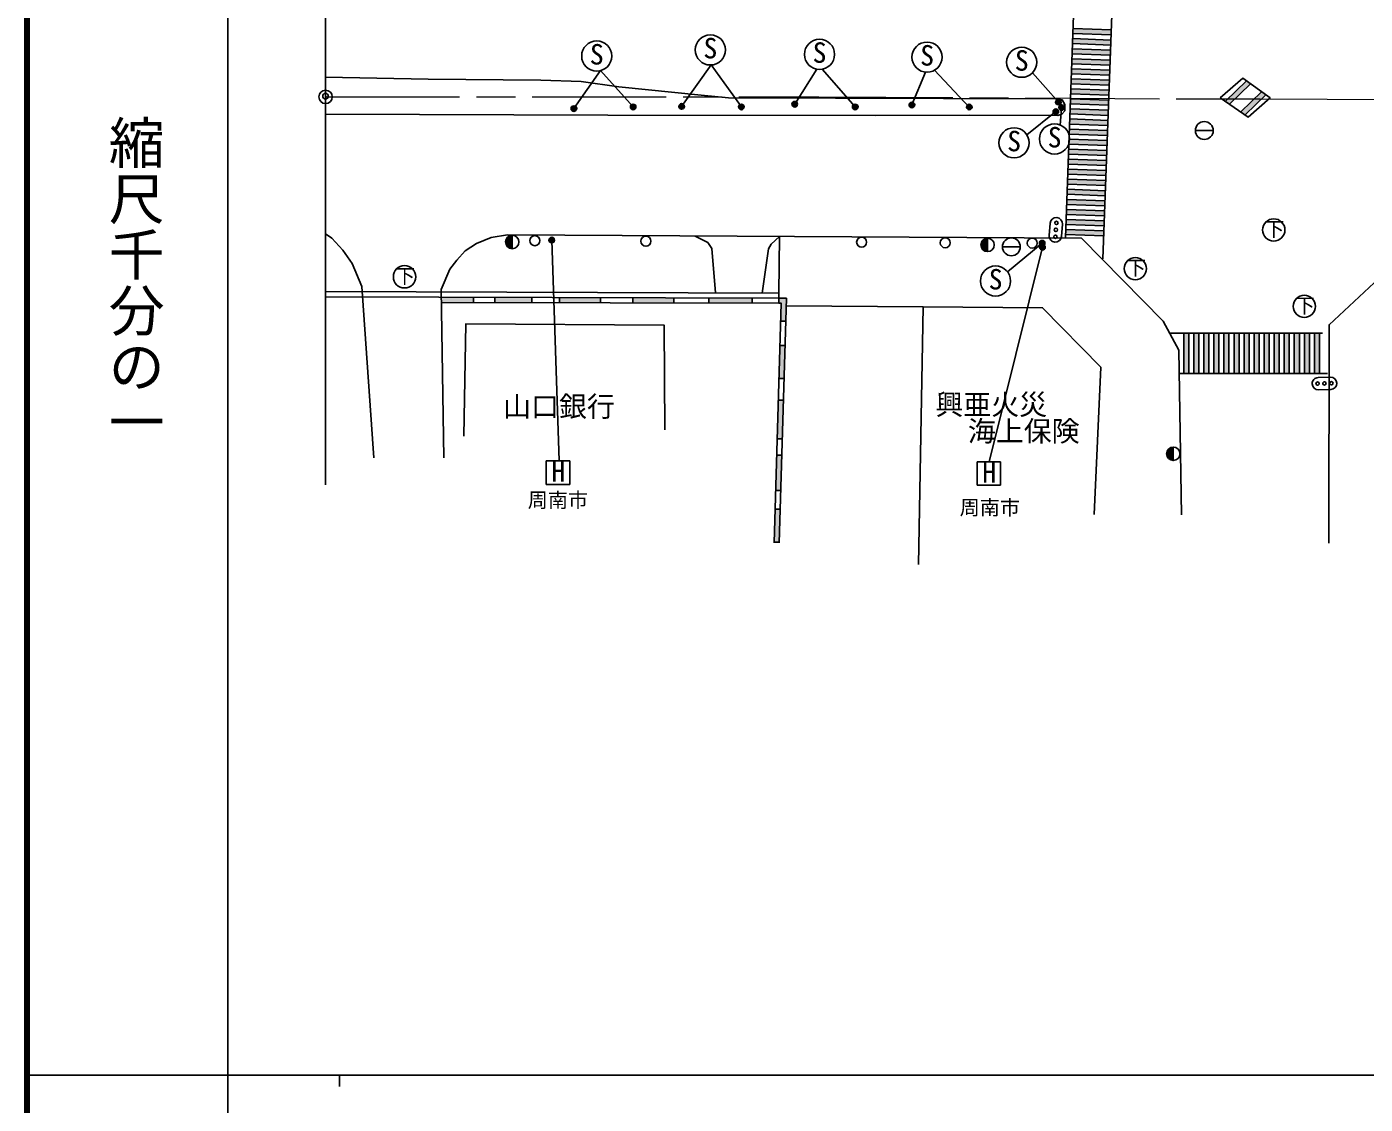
# Model space of a CAD drawing. Units: millimetres at full size, sheet at 1:1000; details may follow other scales. Extents: x 40000 to 680000, y 20000 to 380000.
# Drawn here: x 40000 to 159838, y 202409 to 298889 of the extents above; entities that cross this region are included whole.
import ezdxf
from ezdxf.enums import TextEntityAlignment as Align

# ---------------------------------------------------------------- set-up
doc = ezdxf.new("R2010")
doc.units = ezdxf.units.MM
doc.header["$LTSCALE"] = 1000
doc.header["$PDMODE"] = 32
doc.header["$PDSIZE"] = 500
doc.linetypes.add('CHAIN', pattern=[18.5, 12, -1.5, 3.5, -1.5])
for name, color, linetype, lineweight in [('M-BGD', 7, 'Continuous', 25), ('M-BGD-EXST', 7, 'Continuous', 25), ('M-BMK', 2, 'CHAIN', 13), ('M-BMK-OTRS', 5, 'Continuous', 25), ('M-BMK-SRVR', 3, 'Continuous', 25), ('M-STR-STRC', 7, 'Continuous', 25), ('M-STR-STRD', 8, 'Continuous', 25), ('M-TTL', 2, 'Continuous', 140), ('M-TTL-BAND', 7, 'Continuous', 25)]:
    doc.layers.add(name, color=color, linetype=linetype, lineweight=lineweight)
doc.layers.add('M-BMK-HTXT', color=7, linetype='Continuous')
doc.layers.add('M-OTRS', color=6, linetype='Continuous')
doc.styles.add('@ＭＳ ゴシック', font='')
doc.styles.add('ＭＳ ゴシック', font='')
doc.styles.get('@ＭＳ ゴシック').set_extended_font_data('@MS Gothic')
doc.styles.get('ＭＳ ゴシック').set_extended_font_data('MS Gothic')

msp = doc.modelspace()

# ---------------------------------------------------------------- hatches: boundary and pattern name
at = {"layer": 'M-BGD'}
for points in [[(83461, 280219, 0.41421), (82861, 279619, 0.41421), (83461, 279019)], [(126024, 279953, 0.41421), (125424, 279353, 0.41421), (126024, 278753)], [(79984, 274196), (79984, 274678), (77121, 274687), (77128, 274202)], [(85210, 274186), (85210, 274662), (81902, 274672), (81902, 274192)], [(91362, 274174), (91362, 274642), (87701, 274654), (87701, 274181)], [(97933, 274161), (97933, 274622), (94250, 274633), (94250, 274168)], [(104945, 274147), (104945, 274600), (101064, 274612), (101064, 274155)], [(107959, 272519), (108001, 273892), (108021, 274579), (107339, 274593), (107326, 274593), (107326, 274143), (107326, 274143), (107331, 274143), (107558, 274138), (107509, 272519)], [(107805, 267402), (107894, 270360), (107444, 270360), (107355, 267402)], [(107642, 261979), (107747, 265465), (107297, 265465), (107192, 261979)], [(142653, 261250, 0.41421), (142053, 260650, 0.41421), (142653, 260050)], [(107503, 257371), (107598, 260522), (107148, 260522), (107053, 257371)], [(107364, 252740), (107453, 255695), (107003, 255695), (106914, 252740)]]:
    msp.add_hatch(color=256, dxfattribs=at).paths.add_polyline_path(points)
at = {"layer": 'M-BGD-EXST'}
for points in [[(89235, 291560, 1), (88735, 291560, 1)], [(94541, 291708, 1), (94041, 291708, 1)], [(98884, 291757, 1), (98384, 291757, 1)], [(104228, 291708, 1), (103728, 291708, 1)], [(109006, 291954, 1), (108506, 291954, 1)], [(114425, 291708, 1), (113925, 291708, 1)], [(119497, 291886, 1), (118997, 291886, 1)], [(124641, 291704, 1), (124141, 291704, 1)], [(132386, 291287, 1), (131886, 291287, 1)], [(132615, 292150, 1), (132115, 292150, 1)], [(132907, 291651, 1), (132407, 291651, 1)], [(87253, 279788, 1), (86753, 279788, 1)], [(131161, 279510, 1), (130661, 279510, 1)], [(131188, 279139, 1), (130688, 279139, 1)]]:
    msp.add_hatch(color=256, dxfattribs=at).paths.add_polyline_path(points)
at = {"layer": 'M-STR-STRC'}
for points in [[(137101, 298602), (133688, 298726), (133671, 298276), (137085, 298152)], [(137068, 297703), (133655, 297827), (133639, 297377), (137052, 297253)], [(137003, 295904), (133590, 296028), (133573, 295578), (136987, 295454)], [(137036, 296803), (133622, 296927), (133606, 296477), (137019, 296353)], [(136970, 295004), (133557, 295128), (133540, 294679), (136954, 294555)], [(136938, 294105), (133524, 294229), (133508, 293779), (136921, 293655)], [(149567, 293774), (149196, 294040), (147318, 292215), (147697, 291955)], [(136872, 292306), (133459, 292430), (133442, 291980), (136856, 291856)], [(136905, 293206), (133491, 293330), (133475, 292880), (136888, 292756)], [(150929, 292796), (150557, 293063), (148706, 291262), (149084, 291003)], [(136839, 291407), (133426, 291531), (133410, 291081), (136823, 290957)], [(136807, 290507), (133393, 290631), (133377, 290182), (136790, 290058)], [(136741, 288708), (133328, 288833), (133312, 288383), (136725, 288259)], [(136774, 289608), (133361, 289732), (133344, 289282), (136758, 289158)], [(136709, 287809), (133295, 287933), (133279, 287483), (136692, 287359)], [(136676, 286910), (133263, 287034), (133246, 286584), (136660, 286460)], [(136611, 285111), (133197, 285235), (133181, 284785), (136594, 284661)], [(136643, 286010), (133230, 286134), (133214, 285685), (136627, 285561)], [(136578, 284211), (133165, 284335), (133148, 283886), (136562, 283762)], [(136545, 283312), (133132, 283436), (133116, 282986), (136529, 282862)], [(136480, 281513), (133067, 281637), (133050, 281188), (136464, 281064)], [(136513, 282413), (133099, 282537), (133083, 282087), (136496, 281963)], [(136447, 280614), (133034, 280738), (133018, 280288), (136431, 280164)], [(144038, 271454), (143588, 271454), (143588, 267854), (144038, 267854)], [(144938, 271454), (144488, 271454), (144488, 267854), (144938, 267854)], [(145838, 271454), (145388, 271454), (145388, 267854), (145838, 267854)], [(146738, 271454), (146288, 271454), (146288, 267854), (146738, 267854)], [(147638, 271454), (147188, 271454), (147188, 267854), (147638, 267854)], [(148538, 271454), (148088, 271454), (148088, 267854), (148538, 267854)], [(149438, 271454), (148988, 271454), (148988, 267854), (149438, 267854)], [(150338, 271454), (149888, 271454), (149888, 267854), (150338, 267854)], [(151238, 271454), (150788, 271454), (150788, 267854), (151238, 267854)], [(152138, 271454), (151688, 271454), (151688, 267854), (152138, 267854)], [(153038, 271454), (152588, 271454), (152588, 267854), (153038, 267854)], [(153938, 271454), (153488, 271454), (153488, 267854), (153938, 267854)], [(154838, 271454), (154388, 271454), (154388, 267854), (154838, 267854)], [(155738, 271454), (155288, 271454), (155288, 267854), (155738, 267854)]]:
    msp.add_hatch(color=256, dxfattribs=at).paths.add_polyline_path(points)

# ---------------------------------------------------------------- linework, layer by layer
at = {"layer": 'M-BGD'}
for p, q in [((144628, 289597), (146228, 289597)), ((83461, 279019), (83461, 280219)), ((107341, 275043), (107401, 280111)), ((126024, 278753), (126024, 279953)), ((127354, 279185), (128954, 279185)), ((66748, 274719), (107339, 274593)), ((66750, 275169), (107341, 275043)), ((79984, 274678), (79984, 274196)), ((81902, 274672), (81902, 274192)), ((85210, 274662), (85210, 274186)), ((87701, 274654), (87701, 274181)), ((91362, 274642), (91362, 274174)), ((94250, 274633), (94250, 274168)), ((97933, 274622), (97933, 274161)), ((101064, 274612), (101064, 274155)), ((104945, 274600), (104945, 274147)), ((107326, 274593), (107326, 274143)), ((107339, 274593), (107341, 275043)), ((120261, 273808), (108001, 273892)), ((107509, 272519), (107959, 272519)), ((107444, 270360), (107894, 270360)), ((107355, 267402), (107805, 267402)), ((107297, 265465), (107747, 265465)), ((107192, 261979), (107642, 261979)), ((142653, 260050), (142653, 261250)), ((107148, 260522), (107598, 260522)), ((107053, 257371), (107503, 257371)), ((107003, 255695), (107453, 255695)), ((106914, 252740), (107364, 252740))]:
    msp.add_line(p, q, dxfattribs=at)
for points in [[(156572, 252642), (156594, 272208), (165549, 280560), (182710, 280432), (183621, 279420), (183358, 275002)], [(71065, 260276), (69996, 275628), (69125, 277689), (68288, 278874), (67308, 279956), (66751, 280355)], [(77349, 260278), (77110, 275365), (77877, 277180), (78503, 277980), (79259, 278823), (80278, 279492), (81573, 280034), (83055, 280248), (134425, 279958), (141754, 272534), (143142, 269938), (143374, 255173)], [(99852, 280153), (100967, 279582), (101333, 279020), (101654, 275060)], [(105850, 275047), (106402, 279005), (106645, 279427), (107401, 280111)], [(107339, 274593), (108021, 274579), (107362, 252676)], [(106912, 252690), (107558, 274138), (107331, 274143), (77128, 274202)], [(135583, 255217), (136159, 268414), (130944, 273736), (120261, 273808), (119826, 250747)], [(79132, 262223), (79305, 272275), (97066, 272172), (97135, 262810)]]:
    msp.add_lwpolyline(points, dxfattribs=at)
for centre, radius in [((145428, 289597), 800), ((83461, 279619), 600), ((85489, 279737), 450), ((95435, 279690), 450), ((114749, 279604), 450), ((122237, 279548), 450), ((126024, 279353), 600), ((128154, 279185), 800), ((130027, 279519), 450), ((142653, 260650), 600)]:
    msp.add_circle(centre, radius, dxfattribs=at)
at = {"layer": 'M-BGD-EXST'}
for p, q in [((88985, 291560), (91366, 294959)), ((94291, 291708), (91366, 294959)), ((98634, 291757), (101262, 295469)), ((103978, 291708), (101262, 295469)), ((108756, 291954), (110744, 295091)), ((114175, 291708), (111202, 295089)), ((119247, 291886), (120460, 294829)), ((124391, 291704), (121277, 295000)), ((132365, 292150), (130055, 294778)), ((132136, 291287), (129532, 289225)), ((132657, 291651), (132536, 290089)), ((87003, 279788), (87673, 260009)), ((130911, 279510), (127799, 276959)), ((130938, 279139), (126162, 259929)), ((88611, 260009), (86511, 260009)), ((86511, 260009), (86511, 257909)), ((88611, 257909), (88611, 260009)), ((127195, 259929), (125095, 259929)), ((125095, 259929), (125095, 257829)), ((127195, 257829), (127195, 259929)), ((86511, 257909), (88611, 257909)), ((125095, 257829), (127195, 257829))]:
    msp.add_line(p, q, dxfattribs=at)
for centre, radius in [((91033, 296268), 1350), ((101204, 296817), 1350), ((110977, 296420), 1350), ((120606, 296171), 1350), ((129082, 295713), 1350), ((88985, 291560), 250), ((94291, 291708), 250), ((98634, 291757), 250), ((103978, 291708), 250), ((108756, 291954), 250), ((114175, 291708), 250), ((119247, 291886), 250), ((124391, 291704), 250), ((132136, 291287), 250), ((132365, 292150), 250), ((132657, 291651), 250), ((132021, 288841), 1350), ((128394, 288498), 1350), ((151645, 280696), 1000), ((87003, 279788), 250), ((130911, 279510), 250), ((130938, 279139), 250), ((139254, 277232), 1000), ((73820, 276500), 1000), ((126738, 276124), 1350), ((154382, 273855), 1000)]:
    msp.add_circle(centre, radius, dxfattribs=at)
at = {"layer": 'M-BMK'}
msp.add_lwpolyline([(66755, 292612), (110907, 292612), (144555, 292432), (150441, 292432), (180550, 292291), (205930, 292124), (241043, 291975), (270429, 291786), (308464, 291759), (347928, 291618), (363222, 291606), (399236, 291846), (430903, 292073), (461527, 292396), (505783, 292879), (544442, 293395), (568415, 293653)], dxfattribs=at)
at = {"layer": 'M-BMK-OTRS'}
msp.add_line((66745, 257862), (66765, 331972), dxfattribs=at)
at = {"layer": 'M-BMK-SRVR'}
msp.add_circle((66755, 292612), 600, dxfattribs=at)
at = {"layer": 'M-OTRS'}
msp.add_point((66749, 292670), dxfattribs=at)
at = {"layer": 'M-STR-STRC'}
for p, q in [((136357, 278117), (137438, 307883)), ((133007, 280006), (133939, 305635)), ((133688, 298726), (137101, 298602)), ((133639, 297377), (137052, 297253)), ((133655, 297827), (137068, 297703)), ((133671, 298276), (137085, 298152)), ((133590, 296028), (137003, 295904)), ((133606, 296477), (137019, 296353)), ((133622, 296927), (137036, 296803)), ((133557, 295128), (136970, 295004)), ((133573, 295578), (136987, 295454)), ((133508, 293779), (136921, 293655)), ((133524, 294229), (136938, 294105)), ((133540, 294679), (136954, 294555)), ((147318, 292215), (149196, 294040)), ((147697, 291955), (149567, 293774)), ((133459, 292430), (136872, 292306)), ((133475, 292880), (136888, 292756)), ((133491, 293330), (136905, 293206)), ((148706, 291262), (150557, 293063)), ((149084, 291003), (150929, 292796)), ((133426, 291531), (136839, 291407)), ((133442, 291980), (136856, 291856)), ((133377, 290182), (136790, 290058)), ((133393, 290631), (136807, 290507)), ((133410, 291081), (136823, 290957)), ((133328, 288833), (136741, 288708)), ((133344, 289282), (136758, 289158)), ((133361, 289732), (136774, 289608)), ((133295, 287933), (136709, 287809)), ((133312, 288383), (136725, 288259)), ((133246, 286584), (136660, 286460)), ((133263, 287034), (136676, 286910)), ((133279, 287483), (136692, 287359)), ((133197, 285235), (136611, 285111)), ((133214, 285685), (136627, 285561)), ((133230, 286134), (136643, 286010)), ((133165, 284335), (136578, 284211)), ((133181, 284785), (136594, 284661)), ((133116, 282986), (136529, 282862)), ((133132, 283436), (136545, 283312)), ((133148, 283886), (136562, 283762)), ((133067, 281637), (136480, 281513)), ((133083, 282087), (136496, 281963)), ((133099, 282537), (136513, 282413)), ((131545, 280194), (131627, 281291)), ((132724, 281208), (132642, 280112)), ((133034, 280738), (136447, 280614)), ((133050, 281188), (136464, 281064)), ((133018, 280288), (136431, 280164)), ((142411, 271454), (156006, 271454)), ((143588, 267854), (143588, 271454)), ((144038, 267854), (144038, 271454)), ((144488, 267854), (144488, 271454)), ((144938, 267854), (144938, 271454)), ((145388, 267854), (145388, 271454)), ((145838, 267854), (145838, 271454)), ((146288, 267854), (146288, 271454)), ((146738, 267854), (146738, 271454)), ((147188, 267854), (147188, 271454)), ((147638, 267854), (147638, 271454)), ((148088, 267854), (148088, 271454)), ((148538, 267854), (148538, 271454)), ((148988, 267854), (148988, 271454)), ((149438, 267854), (149438, 271454)), ((149888, 267854), (149888, 271454)), ((150338, 267854), (150338, 271454)), ((150788, 267854), (150788, 271454)), ((151238, 267854), (151238, 271454)), ((151688, 267854), (151688, 271454)), ((152138, 267854), (152138, 271454)), ((152588, 267854), (152588, 271454)), ((153038, 267854), (153038, 271454)), ((153488, 267854), (153488, 271454)), ((153938, 267854), (153938, 271454)), ((154388, 267854), (154388, 271454)), ((154838, 267854), (154838, 271454)), ((155288, 267854), (155288, 271454)), ((155738, 267854), (155738, 271454)), ((143174, 267854), (156446, 267854)), ((155626, 267481), (156726, 267512)), ((156757, 266412), (155657, 266381))]:
    msp.add_line(p, q, dxfattribs=at)
msp.add_lwpolyline([(146863, 292528), (149370, 290806), (151314, 292519), (148869, 294275)], close=True, dxfattribs=at)
for centre in [(132141, 280705), (132187, 281323), (132095, 280087), (155567, 266935), (156187, 266952), (156807, 266970)]:
    msp.add_circle(centre, 150, dxfattribs=at)
for centre, start, end in [((132176, 281250), 85.70981, 175.70981), ((132176, 281250), 355.70981, 85.70981), ((132094, 280153), 175.70981, 265.70981), ((132094, 280153), 265.70981, 355.70981), ((155642, 266931), 91.61316, 181.61316), ((156741, 266962), 1.61316, 91.61316), ((155642, 266931), 181.61316, 271.61316), ((156741, 266962), 271.61316, 1.61316)]:
    msp.add_arc(centre, 550, start, end, dxfattribs=at)
at = {"layer": 'M-STR-STRD'}
msp.add_lwpolyline([(66755, 294387), (75952, 294209), (86031, 294115), (89650, 293982), (93023, 293525), (100380, 292774), (102823, 292522), (112417, 292510), (122080, 292456), (132260, 292432), (132716, 292335), (132928, 291924), (132946, 291367), (132685, 291062), (132314, 290938), (124388, 290984), (115986, 290953), (92030, 290959), (66754, 291072)], dxfattribs=at)
at = {"layer": 'M-TTL'}
msp.add_line((40000, 380000), (40000, 20000), dxfattribs=at)
at = {"layer": 'M-TTL-BAND'}
for p, q in [((58000, 370000), (58000, 20000)), ((40000, 205000), (579000, 205000)), ((68000, 205000), (68000, 204000))]:
    msp.add_line(p, q, dxfattribs=at)

# ---------------------------------------------------------------- texts
at = {"layer": 'M-BGD-EXST', "style": 'ＭＳ ゴシック'}
for p in [(90378, 294975), (100549, 295525), (110322, 295128), (119951, 294879), (128426, 294421), (127739, 287205), (131366, 287549), (126083, 274832)]:
    msp.add_text('S', height=1833, rotation=358.508, dxfattribs=at).set_placement(p, align=Align.BOTTOM_LEFT)
for s, height, p in [('下', 1320, (150793, 279709)), ('下', 1320, (72968, 275512)), ('下', 1320, (138402, 276245)), ('下', 1320, (153529, 272868)), ('H', 1833, (86964, 257601)), ('H', 1833, (125548, 257521)), ('周南市', 1320, (84859, 255455)), ('周南市', 1320, (123531, 254790))]:
    msp.add_text(s, height=height, dxfattribs=at).set_placement(p, align=Align.BOTTOM_LEFT)
at = {"layer": 'M-BMK-HTXT', "style": 'ＭＳ ゴシック'}
for s, p in [('山口銀行', (82647, 263421)), ('興亜火災', (121354, 263597)), ('海上保険', (124263, 261217))]:
    msp.add_text(s, height=1833, dxfattribs=at).set_placement(p, align=Align.BOTTOM_LEFT)
at = {"layer": 'M-TTL-BAND', "style": '@ＭＳ ゴシック'}
msp.add_text('縮尺千分の一', height=3666, rotation=270, dxfattribs=at).set_placement((49777, 261030), align=Align.MIDDLE_RIGHT)

doc.saveas('drawing.dxf')
